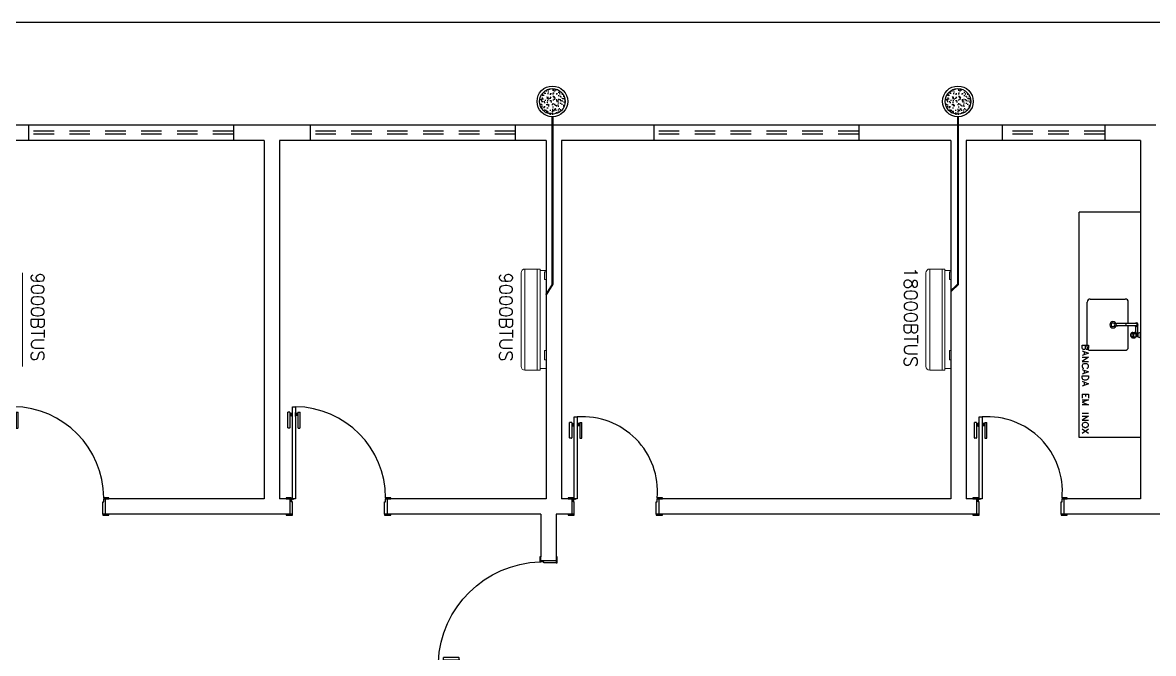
# Model space of a CAD drawing. Header units: millimetres. Extents: x 2566.2 to 2616.8, y 1006.6 to 1024.8.
# Drawn here: x 2598 to 2609.03, y 1018.61 to 1024.77 of the extents above; entities that cross this region are included whole.
import ezdxf
from ezdxf.enums import TextEntityAlignment as Align

# ---------------------------------------------------------------- set-up
doc = ezdxf.new("R2010")
doc.units = ezdxf.units.MM
doc.linetypes.add('CONTORNO_QUADRO_T', pattern=[0.35, 0.2, -0.15])
for name, color, linetype in [('ESQUADRIAS', 7, 'Continuous'), ('Esquadrias portas', 7, 'Continuous'), ('Manilha', 10, 'Continuous'), ('planta base', 8, 'Continuous'), ('ponto de dreno', 130, 'Continuous'), ('Texto Ambiente', 2, 'Continuous')]:
    doc.layers.add(name, color=color, linetype=linetype)
doc.layers.add('P-SIMBOL', color=170, linetype='Continuous', lineweight=5)
doc.styles.add('romans2', font='romans.shx')

# ---------------------------------------------------------------- blocks, each defined once
blk = doc.blocks.new('P90_02')
at = {"layer": 'ESQUADRIAS', "color": 3, "linetype": 'Continuous'}
for p, q in [((-0.02, 0.77), (-0.02, 0.921)), ((0, 0.921), (0, 0.77)), ((0.023, 0.88), (0.023, 0.92)), ((0.057, 0.88), (0.057, 0.92)), ((0.08, 0.921), (0.08, 0.77)), ((0.1, 0.77), (0.1, 0.921)), ((-0.003, 0.767), (-0.017, 0.767)), ((0.083, 0.767), (0.097, 0.767))]:
    blk.add_line(p, q, dxfattribs=at)
at = {"layer": 'ESQUADRIAS', "color": 3}
for p, q in [((0, 0.921), (-0.02, 0.921)), ((0, 0.91), (0.023, 0.91)), ((0, 0.9), (0.023, 0.9)), ((0, 0.89), (0.023, 0.89)), ((0.023, 0.92), (0.025, 0.92)), ((0.057, 0.92), (0.055, 0.92)), ((0.08, 0.91), (0.057, 0.91)), ((0.08, 0.9), (0.057, 0.9)), ((0.08, 0.89), (0.057, 0.89)), ((0.08, 0.921), (0.1, 0.921)), ((0.023, 0.88), (0.025, 0.88)), ((0.057, 0.88), (0.055, 0.88))]:
    blk.add_line(p, q, dxfattribs=at)
at = {"layer": 'ESQUADRIAS', "color": 2}
for p, q in [((0.025, 0.075), (0.025, 0.975)), ((0.025, 0.975), (0.055, 0.975)), ((0.055, 0.975), (0.055, 0.075)), ((0.055, 0.075), (0.025, 0.075))]:
    blk.add_line(p, q, dxfattribs=at)
at = {"layer": 'ESQUADRIAS'}
for p, q in [((0.016, 0.059), (0.016, 0.062)), ((0.032, 0.074), (0.029, 0.074))]:
    blk.add_line(p, q, dxfattribs=at)
at = {"layer": 'ESQUADRIAS', "color": 3}
for points in [[(0.015, 0.085), (-0.035, 0.085), (-0.035, 0.075), (0.015, 0.075)], [(0.985, 0.085), (0.935, 0.085), (0.935, 0.075), (0.985, 0.075)], [(0.025, -0.075), (0, -0.075), (-0.035, -0.075), (-0.035, -0.085), (0.025, -0.085)], [(0.985, -0.075), (0.925, -0.075), (0.925, -0.085), (0.985, -0.085)]]:
    blk.add_lwpolyline(points, close=True, dxfattribs=at)
at = {"layer": 'ESQUADRIAS', "color": 2}
for points in [[(0.025, 0.045), (0.015, 0.045), (0.015, 0.075), (0, 0.075), (0, -0.075), (0.025, -0.075)], [(0.925, 0.045), (0.935, 0.045), (0.935, 0.075), (0.95, 0.075), (0.95, -0.075), (0.925, -0.075)]]:
    blk.add_lwpolyline(points, close=True, dxfattribs=at)
at = {"layer": 'ESQUADRIAS', "color": 1}
for points in [[(0.016, 0.071, -0.236068), (0.015, 0.073), (0.015, 0.07), (0.015, 0.05), (0.016, 0.05)], [(0.02, 0.074, 0.236068), (0.017, 0.075), (0.02, 0.075), (0.04, 0.075), (0.04, 0.074)]]:
    blk.add_lwpolyline(points, format="xyb", close=True, dxfattribs=at)
at = {"layer": 'ESQUADRIAS'}
for points in [[(0.017, 0.063), (0.016, 0.062), (0.016, 0.062)], [(0.017, 0.058), (0.016, 0.059), (0.016, 0.059)], [(0.017, 0.06), (0.017, 0.06), (0.017, 0.058), (0.017, 0.058), (0.017, 0.063), (0.017, 0.063), (0.017, 0.06), (0.017, 0.06)], [(0.028, 0.073), (0.029, 0.074), (0.029, 0.074)], [(0.03, 0.073), (0.03, 0.073), (0.033, 0.073), (0.033, 0.073), (0.028, 0.073), (0.028, 0.073), (0.03, 0.073), (0.03, 0.073)], [(0.033, 0.073), (0.032, 0.074), (0.032, 0.074)]]:
    blk.add_lwpolyline(points, dxfattribs=at)
at = {"layer": 'ESQUADRIAS', "color": 1}
blk.add_circle((0.017, 0.073), 0.0025, dxfattribs=at)
at = {"layer": 'ESQUADRIAS'}
blk.add_arc((0.043, 0.083), 0.892, 0.1295, 89.2231, dxfattribs=at)
at = {"layer": 'ESQUADRIAS', "color": 3, "linetype": 'Continuous'}
for centre, start, end in [((-0.017, 0.77), 180, 260.5377), ((-0.003, 0.77), 260.5377, 360), ((0.083, 0.77), 180, 279.4623), ((0.097, 0.77), 279.4623, 0)]:
    blk.add_arc(centre, 0.003, start, end, dxfattribs=at)
blk = doc.blocks.new('P80_02')
at = {"layer": 'ESQUADRIAS', "color": 3, "linetype": 'Continuous'}
for p, q in [((-0.02, 0.67), (-0.02, 0.821)), ((0, 0.821), (0, 0.67)), ((0.023, 0.78), (0.023, 0.82)), ((0.057, 0.78), (0.057, 0.82)), ((0.08, 0.821), (0.08, 0.67)), ((0.1, 0.67), (0.1, 0.821)), ((-0.003, 0.667), (-0.017, 0.667)), ((0.083, 0.667), (0.097, 0.667))]:
    blk.add_line(p, q, dxfattribs=at)
at = {"layer": 'ESQUADRIAS', "color": 3}
for p, q in [((0, 0.821), (-0.02, 0.821)), ((0, 0.81), (0.023, 0.81)), ((0, 0.8), (0.023, 0.8)), ((0, 0.79), (0.023, 0.79)), ((0.023, 0.82), (0.025, 0.82)), ((0.023, 0.78), (0.025, 0.78)), ((0.057, 0.82), (0.055, 0.82)), ((0.057, 0.78), (0.055, 0.78)), ((0.08, 0.81), (0.057, 0.81)), ((0.08, 0.8), (0.057, 0.8)), ((0.08, 0.79), (0.057, 0.79)), ((0.08, 0.821), (0.1, 0.821))]:
    blk.add_line(p, q, dxfattribs=at)
at = {"layer": 'ESQUADRIAS', "color": 2}
for p, q in [((0.025, 0.075), (0.025, 0.875)), ((0.025, 0.875), (0.055, 0.875)), ((0.055, 0.875), (0.055, 0.075)), ((0.055, 0.075), (0.025, 0.075))]:
    blk.add_line(p, q, dxfattribs=at)
at = {"layer": 'ESQUADRIAS'}
for p, q in [((0.016, 0.059), (0.016, 0.062)), ((0.032, 0.074), (0.029, 0.074))]:
    blk.add_line(p, q, dxfattribs=at)
at = {"layer": 'ESQUADRIAS', "color": 3}
for points in [[(0.015, 0.085), (-0.035, 0.085), (-0.035, 0.075), (0.015, 0.075)], [(0.885, 0.085), (0.835, 0.085), (0.835, 0.075), (0.885, 0.075)], [(0.025, -0.075), (0, -0.075), (-0.035, -0.075), (-0.035, -0.085), (0.025, -0.085)], [(0.885, -0.075), (0.825, -0.075), (0.825, -0.085), (0.885, -0.085)]]:
    blk.add_lwpolyline(points, close=True, dxfattribs=at)
at = {"layer": 'ESQUADRIAS', "color": 2}
for points in [[(0.025, 0.045), (0.015, 0.045), (0.015, 0.075), (0, 0.075), (0, -0.075), (0.025, -0.075)], [(0.825, 0.045), (0.835, 0.045), (0.835, 0.075), (0.85, 0.075), (0.85, -0.075), (0.825, -0.075)]]:
    blk.add_lwpolyline(points, close=True, dxfattribs=at)
at = {"layer": 'ESQUADRIAS', "color": 1}
for points in [[(0.016, 0.071, -0.236068), (0.015, 0.073), (0.015, 0.07), (0.015, 0.05), (0.016, 0.05)], [(0.02, 0.074, 0.236068), (0.017, 0.075), (0.02, 0.075), (0.04, 0.075), (0.04, 0.074)]]:
    blk.add_lwpolyline(points, format="xyb", close=True, dxfattribs=at)
at = {"layer": 'ESQUADRIAS'}
for points in [[(0.017, 0.063), (0.016, 0.062), (0.016, 0.062)], [(0.017, 0.058), (0.016, 0.059), (0.016, 0.059)], [(0.017, 0.06), (0.017, 0.06), (0.017, 0.058), (0.017, 0.058), (0.017, 0.063), (0.017, 0.063), (0.017, 0.06), (0.017, 0.06)], [(0.028, 0.073), (0.029, 0.074), (0.029, 0.074)], [(0.03, 0.073), (0.03, 0.073), (0.033, 0.073), (0.033, 0.073), (0.028, 0.073), (0.028, 0.073), (0.03, 0.073), (0.03, 0.073)], [(0.033, 0.073), (0.032, 0.074), (0.032, 0.074)]]:
    blk.add_lwpolyline(points, dxfattribs=at)
at = {"layer": 'ESQUADRIAS', "color": 1}
blk.add_circle((0.017, 0.073), 0.0025, dxfattribs=at)
at = {"layer": 'ESQUADRIAS'}
blk.add_arc((0.108, 0.148), 0.729, 355.0636, 94.2065, dxfattribs=at)
at = {"layer": 'ESQUADRIAS', "color": 3, "linetype": 'Continuous'}
for centre, start, end in [((-0.017, 0.67), 180, 260.5377), ((-0.003, 0.67), 260.5377, 360), ((0.083, 0.67), 180, 279.4623), ((0.097, 0.67), 279.4623, 0)]:
    blk.add_arc(centre, 0.003, start, end, dxfattribs=at)
blk = doc.blocks.new('new block2')
at = {"layer": 'ESQUADRIAS', "color": 3, "linetype": 'Continuous'}
for p, q in [((-0.135, 0.96), (-0.135, 1.111)), ((-0.115, 1.111), (-0.115, 0.96)), ((-0.092, 1.07), (-0.092, 1.11)), ((-0.058, 1.07), (-0.058, 1.11)), ((-0.035, 1.111), (-0.035, 0.96)), ((-0.015, 0.96), (-0.015, 1.111)), ((-0.118, 0.957), (-0.132, 0.957)), ((-0.032, 0.957), (-0.018, 0.957))]:
    blk.add_line(p, q, dxfattribs=at)
at = {"layer": 'ESQUADRIAS', "color": 3}
for p, q in [((-0.115, 1.111), (-0.135, 1.111)), ((-0.092, 1.11), (-0.09, 1.11)), ((-0.058, 1.11), (-0.06, 1.11)), ((-0.035, 1.111), (-0.015, 1.111)), ((-0.115, 1.1), (-0.092, 1.1)), ((-0.115, 1.09), (-0.092, 1.09)), ((-0.115, 1.08), (-0.092, 1.08)), ((-0.092, 1.07), (-0.09, 1.07)), ((-0.058, 1.07), (-0.06, 1.07)), ((-0.035, 1.1), (-0.058, 1.1)), ((-0.035, 1.09), (-0.058, 1.09)), ((-0.035, 1.08), (-0.058, 1.08))]:
    blk.add_line(p, q, dxfattribs=at)
at = {"layer": 'ESQUADRIAS', "color": 2}
for p, q in [((-0.09, 1.16), (-0.09, 0.16)), ((-0.09, 1.16), (-0.06, 1.16)), ((-0.06, 0.16), (-0.06, 1.16)), ((-0.09, 0.16), (-0.06, 0.16))]:
    blk.add_line(p, q, dxfattribs=at)
at = {"layer": 'ESQUADRIAS'}
for p, q in [((-0.066, 0.159), (-0.063, 0.159)), ((-0.052, 0.144), (-0.052, 0.147))]:
    blk.add_line(p, q, dxfattribs=at)
at = {"layer": 'ESQUADRIAS', "color": 3}
for points in [[(-1.12, 0.17), (-1.07, 0.17), (-1.07, 0.16), (-1.12, 0.16)], [(-0.05, 0.17), (0, 0.17), (0, 0.16), (-0.05, 0.16)], [(-1.12, 0.01), (-1.06, 0.01), (-1.06, 0), (-1.12, 0)], [(-0.06, 0.01), (-0.035, 0.01), (0, 0.01), (0, 0), (-0.06, 0)]]:
    blk.add_lwpolyline(points, close=True, dxfattribs=at)
at = {"layer": 'ESQUADRIAS', "color": 2}
for points in [[(-1.06, 0.13), (-1.07, 0.13), (-1.07, 0.16), (-1.085, 0.16), (-1.085, 0.01), (-1.06, 0.01)], [(-0.06, 0.13), (-0.05, 0.13), (-0.05, 0.16), (-0.035, 0.16), (-0.035, 0.01), (-0.06, 0.01)]]:
    blk.add_lwpolyline(points, close=True, dxfattribs=at)
at = {"layer": 'ESQUADRIAS', "color": 1}
for points in [[(-0.054, 0.159, -0.236068), (-0.052, 0.16), (-0.055, 0.16), (-0.075, 0.16), (-0.075, 0.159)], [(-0.051, 0.156, 0.236068), (-0.05, 0.158), (-0.05, 0.155), (-0.05, 0.135), (-0.051, 0.135)]]:
    blk.add_lwpolyline(points, format="xyb", close=True, dxfattribs=at)
at = {"layer": 'ESQUADRIAS'}
for points in [[(-0.067, 0.158), (-0.066, 0.159), (-0.066, 0.159)], [(-0.065, 0.158), (-0.065, 0.158), (-0.067, 0.158), (-0.067, 0.158), (-0.062, 0.158), (-0.062, 0.158), (-0.065, 0.158), (-0.065, 0.158)], [(-0.062, 0.158), (-0.063, 0.159), (-0.063, 0.159)], [(-0.052, 0.148), (-0.052, 0.147), (-0.051, 0.147)], [(-0.052, 0.145), (-0.052, 0.145), (-0.052, 0.143), (-0.052, 0.143), (-0.052, 0.148), (-0.052, 0.148), (-0.052, 0.145), (-0.052, 0.145)], [(-0.052, 0.143), (-0.052, 0.144), (-0.051, 0.144)]]:
    blk.add_lwpolyline(points, dxfattribs=at)
at = {"layer": 'ESQUADRIAS', "color": 1}
blk.add_circle((-0.052, 0.158), 0.0025, dxfattribs=at)
at = {"layer": 'ESQUADRIAS', "color": 3, "linetype": 'Continuous'}
for centre, start, end in [((-0.132, 0.96), 180, 260.5377), ((-0.118, 0.96), 260.5377, 360), ((-0.032, 0.96), 180, 279.4623), ((-0.018, 0.96), 279.4623, 0)]:
    blk.add_arc(centre, 0.003, start, end, dxfattribs=at)
at = {"layer": 'Esquadrias portas'}
blk.add_arc((-0.047, 0.137), 1.024, 92.4121, 178.1744, dxfattribs=at)

msp = doc.modelspace()

# ---------------------------------------------------------------- hatches: boundary and pattern name
at = {"layer": 'Manilha'}
h = msp.add_hatch(dxfattribs=at)
h.set_pattern_fill('AR-CONC', color=256, scale=0.00041)
h.set_pattern_definition([(50, (26.09771, 15.78057), (0.0746957143, -0.0065350251), [0.0078105, -0.0859155]), (355, (26.09771, 15.78057), (-0.0144498028, 0.0783333065), [0.0062484, -0.0687326395]), (100.4514447, (26.10394, 15.780026), (0.0602459113, 0.0717982783), [0.0066379036, -0.0730170003]), (46.1842, (26.09771, 15.8014), (0.1111424068, -0.0172373545), [0.01171575, -0.12887325]), (96.6355576, (26.10697, 15.79996), (0.097335695, 0.101444711), [0.0099568595, -0.1095255993]), (351.184151, (26.09771, 15.8014), (0.097335695, 0.101444711), [0.0093725865, -0.10309849]), (21, (26.108127, 15.79619), (0.0621619004, -0.0419287313), [0.0078105, -0.0859155]), (326, (26.10813, 15.79619), (0.0253388316, 0.0755170661), [0.0062484, -0.0687324]), (71.451445, (26.11331, 15.7927), (0.0875007319, 0.0335883352), [0.0066379036, -0.0730168744]), (37.5, (26.097713, 15.78057), (0.00126632733, 0.03466756594), [0, -0.06789928, 0, -0.0697738, 0, -0.06899275]), (7.5, (26.097713, 15.78057), (0.02739606163, 0.0410740357), [0, -0.03978148, 0, -0.06633718, 0, -0.02629535]), (327.5, (26.07449, 15.78057), (0.05559214402, -0.00234878504), [0, -0.026035, 0, -0.0812292, 0, -0.1077849]), (317.5, (26.064076, 15.78057), (0.0607329644, 0.0104248613), [0, -0.0338455, 0, -0.05394452, 0, -0.0765429])])
h.paths.add_polyline_path([(2603.297, 1024.002, 1), (2603.047, 1024.002, 1)])
h = msp.add_hatch(dxfattribs=at)
h.set_pattern_fill('AR-CONC', color=256, scale=0.00041)
h.set_pattern_definition([(50, (30.05398, 15.78057), (0.0746957143, -0.0065350251), [0.0078105, -0.0859155]), (355, (30.05398, 15.78057), (-0.0144498028, 0.0783333065), [0.0062484, -0.0687326395]), (100.4514447, (30.06021, 15.780026), (0.0602459113, 0.0717982783), [0.0066379036, -0.0730170003]), (46.1842, (30.05398, 15.8014), (0.1111424068, -0.0172373545), [0.01171575, -0.12887325]), (96.6355576, (30.06324, 15.79996), (0.097335695, 0.101444711), [0.0099568595, -0.1095255993]), (351.184151, (30.05398, 15.8014), (0.097335695, 0.101444711), [0.0093725865, -0.10309849]), (21, (30.064396, 15.79619), (0.0621619004, -0.0419287313), [0.0078105, -0.0859155]), (326, (30.064396, 15.79619), (0.0253388316, 0.0755170661), [0.0062484, -0.0687324]), (71.451445, (30.069576, 15.7927), (0.0875007319, 0.0335883352), [0.0066379036, -0.0730168744]), (37.5, (30.053982, 15.78057), (0.00126632733, 0.03466756594), [0, -0.06789928, 0, -0.0697738, 0, -0.06899275]), (7.5, (30.053982, 15.78057), (0.02739606163, 0.0410740357), [0, -0.03978148, 0, -0.06633718, 0, -0.02629535]), (327.5, (30.03076, 15.78057), (0.05559214402, -0.00234878504), [0, -0.026035, 0, -0.0812292, 0, -0.1077849]), (317.5, (30.020345, 15.78057), (0.0607329644, 0.0104248613), [0, -0.0338455, 0, -0.05394452, 0, -0.0765429])])
h.paths.add_polyline_path([(2607.253, 1024.002, 1), (2607.003, 1024.002, 1)])

# ---------------------------------------------------------------- linework, layer by layer
for centre, radius in [((2603.172, 1024.002), 0.15), ((2607.128, 1024.002), 0.15), ((2603.172, 1024.002), 0.125), ((2607.128, 1024.002), 0.125)]:
    msp.add_circle(centre, radius, dxfattribs=at)
at = {"layer": 'P-SIMBOL'}
for p, q in [((2598.004, 1022.328), (2598.004, 1021.415)), ((2602.866, 1022.328), (2602.866, 1021.415)), ((2602.903, 1022.365), (2602.903, 1021.378)), ((2603.052, 1022.365), (2602.904, 1022.365)), ((2603.024, 1022.365), (2603.024, 1021.378)), ((2603.052, 1021.378), (2603.052, 1022.365)), ((2603.052, 1022.35), (2603.11, 1022.35)), ((2603.11, 1022.337), (2603.096, 1022.337)), ((2603.096, 1022.337), (2603.096, 1022.263)), ((2603.11, 1022.337), (2603.096, 1022.337)), ((2603.096, 1022.337), (2603.096, 1022.263)), ((2603.11, 1022.35), (2603.11, 1021.393)), ((2606.816, 1022.328), (2606.816, 1021.415)), ((2606.853, 1022.365), (2606.853, 1021.378)), ((2607.002, 1022.365), (2606.854, 1022.365)), ((2606.974, 1022.365), (2606.974, 1021.378)), ((2607.002, 1021.378), (2607.002, 1022.365)), ((2607.002, 1022.35), (2607.06, 1022.35)), ((2607.06, 1022.337), (2607.046, 1022.337)), ((2607.046, 1022.337), (2607.046, 1022.263)), ((2607.06, 1022.337), (2607.046, 1022.337)), ((2607.046, 1022.337), (2607.046, 1022.263)), ((2607.06, 1022.35), (2607.06, 1021.393)), ((2603.096, 1022.263), (2603.11, 1022.263)), ((2603.096, 1022.263), (2603.11, 1022.263)), ((2607.046, 1022.263), (2607.06, 1022.263)), ((2607.046, 1022.263), (2607.06, 1022.263)), ((2603.096, 1021.479), (2603.096, 1021.569)), ((2603.096, 1021.569), (2603.11, 1021.569)), ((2607.046, 1021.479), (2607.046, 1021.569)), ((2607.046, 1021.569), (2607.06, 1021.569)), ((2603.052, 1021.393), (2603.11, 1021.393)), ((2603.11, 1021.479), (2603.096, 1021.479)), ((2607.002, 1021.393), (2607.06, 1021.393)), ((2607.06, 1021.479), (2607.046, 1021.479)), ((2602.904, 1021.378), (2603.052, 1021.378)), ((2606.854, 1021.378), (2607.002, 1021.378))]:
    msp.add_line(p, q, dxfattribs=at)
for centre, start, end in [((2602.904, 1022.328), 90, 180), ((2606.854, 1022.328), 90, 180), ((2602.904, 1021.415), 180, 270), ((2606.854, 1021.415), 180, 270)]:
    msp.add_arc(centre, 0.0375, start, end, dxfattribs=at)
at = {"layer": 'planta base', "linetype": 'Continuous'}
for p, q in [((2613.41, 1024.771), (2566.61, 1024.771)), ((2609.06, 1023.771), (2579.01, 1023.771)), ((2598.06, 1023.771), (2598.06, 1023.621)), ((2600.06, 1023.771), (2600.06, 1023.621)), ((2600.81, 1023.771), (2600.81, 1023.621)), ((2602.81, 1023.771), (2602.81, 1023.621)), ((2604.16, 1023.771), (2604.16, 1023.621)), ((2606.16, 1023.771), (2606.16, 1023.621)), ((2607.56, 1023.771), (2607.56, 1023.621)), ((2608.56, 1023.771), (2608.56, 1023.621)), ((2600.36, 1023.621), (2597.76, 1023.621)), ((2600.36, 1023.621), (2600.36, 1020.121)), ((2603.11, 1023.621), (2600.51, 1023.621)), ((2600.51, 1023.621), (2600.51, 1020.121)), ((2603.11, 1023.621), (2603.11, 1020.121)), ((2607.06, 1023.621), (2603.26, 1023.621)), ((2603.26, 1023.621), (2603.26, 1020.121)), ((2607.06, 1023.621), (2607.06, 1020.121)), ((2608.91, 1023.621), (2607.21, 1023.621)), ((2607.21, 1023.621), (2607.21, 1020.121)), ((2608.91, 1023.621), (2608.91, 1020.121)), ((2600.36, 1020.121), (2598.845, 1020.121)), ((2600.575, 1020.121), (2600.51, 1020.121)), ((2603.11, 1020.121), (2601.595, 1020.121)), ((2603.325, 1020.121), (2603.26, 1020.121)), ((2607.06, 1020.121), (2604.245, 1020.121)), ((2607.275, 1020.121), (2607.21, 1020.121)), ((2608.91, 1020.121), (2608.195, 1020.121)), ((2600.575, 1019.971), (2598.845, 1019.971)), ((2603.06, 1019.971), (2601.595, 1019.971)), ((2603.06, 1019.971), (2603.06, 1019.556)), ((2603.21, 1019.971), (2603.21, 1019.556)), ((2603.325, 1019.971), (2603.21, 1019.971)), ((2607.275, 1019.971), (2604.245, 1019.971)), ((2609.125, 1019.971), (2608.195, 1019.971))]:
    msp.add_line(p, q, dxfattribs=at)
at = {"layer": 'planta base', "linetype": 'CONTORNO_QUADRO_T'}
for p, q in [((2600.06, 1023.711), (2598.06, 1023.711)), ((2602.81, 1023.711), (2600.81, 1023.711)), ((2606.16, 1023.711), (2604.16, 1023.711)), ((2608.56, 1023.711), (2607.56, 1023.711)), ((2600.06, 1023.681), (2598.06, 1023.681)), ((2602.81, 1023.681), (2600.81, 1023.681)), ((2606.16, 1023.681), (2604.16, 1023.681)), ((2608.56, 1023.681), (2607.56, 1023.681))]:
    msp.add_line(p, q, dxfattribs=at)
at = {"layer": 'planta base'}
for p, q in [((2608.91, 1022.921), (2608.311, 1022.921)), ((2608.311, 1020.721), (2608.311, 1022.921)), ((2608.419, 1022.071), (2608.76, 1022.071)), ((2608.389, 1021.602), (2608.389, 1022.042)), ((2608.789, 1021.832), (2608.789, 1022.042)), ((2608.684, 1021.832), (2608.679, 1021.832)), ((2608.855, 1021.832), (2608.684, 1021.832)), ((2608.873, 1021.832), (2608.855, 1021.832)), ((2608.684, 1021.812), (2608.679, 1021.812)), ((2608.855, 1021.812), (2608.684, 1021.812)), ((2608.789, 1021.602), (2608.789, 1021.812)), ((2608.83, 1021.745), (2608.852, 1021.745)), ((2608.844, 1021.736), (2608.865, 1021.736)), ((2608.873, 1021.812), (2608.855, 1021.812)), ((2608.859, 1021.808), (2608.859, 1021.743)), ((2608.879, 1021.738), (2608.864, 1021.738)), ((2608.879, 1021.808), (2608.879, 1021.738)), ((2608.888, 1021.738), (2608.879, 1021.738)), ((2608.888, 1021.738), (2608.91, 1021.748)), ((2608.888, 1021.702), (2608.888, 1021.738)), ((2608.34, 1021.594), (2608.34, 1021.621)), ((2608.34, 1021.621), (2608.401, 1021.621)), ((2608.372, 1021.594), (2608.372, 1021.621)), ((2608.401, 1021.621), (2608.401, 1021.594)), ((2608.83, 1021.695), (2608.852, 1021.695)), ((2608.844, 1021.704), (2608.865, 1021.704)), ((2608.888, 1021.702), (2608.864, 1021.702)), ((2608.888, 1021.702), (2608.91, 1021.692)), ((2608.342, 1021.585), (2608.34, 1021.594)), ((2608.34, 1021.566), (2608.401, 1021.543)), ((2608.401, 1021.543), (2608.34, 1021.52)), ((2608.34, 1021.505), (2608.401, 1021.505)), ((2608.401, 1021.505), (2608.34, 1021.462)), ((2608.346, 1021.581), (2608.342, 1021.585)), ((2608.351, 1021.579), (2608.346, 1021.581)), ((2608.361, 1021.579), (2608.351, 1021.579)), ((2608.365, 1021.581), (2608.361, 1021.579)), ((2608.361, 1021.558), (2608.361, 1021.528)), ((2608.37, 1021.585), (2608.365, 1021.581)), ((2608.372, 1021.594), (2608.37, 1021.585)), ((2608.376, 1021.585), (2608.372, 1021.594)), ((2608.378, 1021.581), (2608.376, 1021.585)), ((2608.384, 1021.579), (2608.378, 1021.581)), ((2608.391, 1021.579), (2608.384, 1021.579)), ((2608.395, 1021.581), (2608.391, 1021.579)), ((2608.399, 1021.585), (2608.395, 1021.581)), ((2608.401, 1021.594), (2608.399, 1021.585)), ((2608.419, 1021.572), (2608.76, 1021.572)), ((2608.34, 1021.462), (2608.401, 1021.462)), ((2608.342, 1021.431), (2608.34, 1021.424)), ((2608.34, 1021.424), (2608.34, 1021.412)), ((2608.34, 1021.412), (2608.342, 1021.405)), ((2608.34, 1021.384), (2608.401, 1021.361)), ((2608.348, 1021.435), (2608.342, 1021.431)), ((2608.342, 1021.405), (2608.348, 1021.399)), ((2608.355, 1021.439), (2608.348, 1021.435)), ((2608.348, 1021.399), (2608.355, 1021.397)), ((2608.363, 1021.441), (2608.355, 1021.439)), ((2608.378, 1021.441), (2608.363, 1021.441)), ((2608.386, 1021.439), (2608.378, 1021.441)), ((2608.393, 1021.435), (2608.386, 1021.439)), ((2608.386, 1021.397), (2608.393, 1021.399)), ((2608.399, 1021.431), (2608.393, 1021.435)), ((2608.393, 1021.399), (2608.399, 1021.405)), ((2608.401, 1021.424), (2608.399, 1021.431)), ((2608.399, 1021.405), (2608.401, 1021.412)), ((2608.401, 1021.412), (2608.401, 1021.424)), ((2608.401, 1021.361), (2608.34, 1021.338)), ((2608.34, 1021.323), (2608.401, 1021.323)), ((2608.34, 1021.302), (2608.34, 1021.323)), ((2608.342, 1021.293), (2608.34, 1021.302)), ((2608.348, 1021.287), (2608.342, 1021.293)), ((2608.355, 1021.285), (2608.348, 1021.287)), ((2608.363, 1021.28), (2608.355, 1021.285)), ((2608.361, 1021.376), (2608.361, 1021.346)), ((2608.378, 1021.28), (2608.363, 1021.28)), ((2608.386, 1021.285), (2608.378, 1021.28)), ((2608.393, 1021.287), (2608.386, 1021.285)), ((2608.399, 1021.293), (2608.393, 1021.287)), ((2608.401, 1021.302), (2608.399, 1021.293)), ((2608.401, 1021.323), (2608.401, 1021.302)), ((2608.34, 1021.27), (2608.401, 1021.244)), ((2608.401, 1021.244), (2608.34, 1021.221)), ((2608.361, 1021.259), (2608.361, 1021.23)), ((2608.34, 1021.145), (2608.401, 1021.145)), ((2608.34, 1021.145), (2608.34, 1021.105)), ((2608.34, 1021.088), (2608.401, 1021.088)), ((2608.401, 1021.088), (2608.34, 1021.065)), ((2608.34, 1021.065), (2608.401, 1021.039)), ((2608.372, 1021.145), (2608.372, 1021.12)), ((2608.401, 1021.145), (2608.401, 1021.105)), ((2608.401, 1021.039), (2608.34, 1021.039)), ((2608.401, 1020.955), (2608.34, 1020.955)), ((2608.34, 1020.929), (2608.401, 1020.929)), ((2608.401, 1020.929), (2608.34, 1020.889)), ((2608.34, 1020.889), (2608.401, 1020.889)), ((2608.342, 1020.855), (2608.34, 1020.849)), ((2608.34, 1020.849), (2608.34, 1020.838)), ((2608.34, 1020.838), (2608.342, 1020.832)), ((2608.348, 1020.861), (2608.342, 1020.855)), ((2608.355, 1020.864), (2608.348, 1020.861)), ((2608.363, 1020.868), (2608.355, 1020.864)), ((2608.378, 1020.868), (2608.363, 1020.868)), ((2608.386, 1020.864), (2608.378, 1020.868)), ((2608.393, 1020.861), (2608.386, 1020.864)), ((2608.399, 1020.855), (2608.393, 1020.861)), ((2608.401, 1020.849), (2608.399, 1020.855)), ((2608.399, 1020.832), (2608.401, 1020.838)), ((2608.401, 1020.838), (2608.401, 1020.849)), ((2608.401, 1020.802), (2608.34, 1020.76)), ((2608.401, 1020.76), (2608.34, 1020.802)), ((2608.342, 1020.832), (2608.348, 1020.825)), ((2608.348, 1020.825), (2608.355, 1020.823)), ((2608.355, 1020.823), (2608.363, 1020.819)), ((2608.363, 1020.819), (2608.378, 1020.819)), ((2608.378, 1020.819), (2608.386, 1020.823)), ((2608.386, 1020.823), (2608.393, 1020.825)), ((2608.393, 1020.825), (2608.399, 1020.832)), ((2608.91, 1020.721), (2608.311, 1020.721))]:
    msp.add_line(p, q, dxfattribs=at)
at = {"layer": 'planta base', "linetype": 'Continuous'}
for points in [[(2608.83, 1021.745, 0), (2608.827, 1021.745, 0), (2608.823, 1021.743, 0), (2608.821, 1021.741, 0), (2608.818, 1021.738, 0), (2608.816, 1021.735, 0), (2608.814, 1021.731, 0), (2608.813, 1021.727, 0), (2608.813, 1021.722, 0), (2608.813, 1021.718, 0), (2608.813, 1021.713, 0), (2608.814, 1021.709, 0), (2608.816, 1021.705, 0), (2608.818, 1021.702, 0), (2608.821, 1021.699, 0), (2608.823, 1021.697, 0), (2608.827, 1021.696, 0), (2608.83, 1021.695, 0)], [(2608.827, 1021.701, 0), (2608.829, 1021.701, 0), (2608.831, 1021.702, 0), (2608.833, 1021.704, 0), (2608.834, 1021.707, 0), (2608.836, 1021.71, 0), (2608.837, 1021.713, 0), (2608.837, 1021.717, 0), (2608.837, 1021.721, 0), (2608.837, 1021.725, 0), (2608.836, 1021.729, 0), (2608.835, 1021.732, 0), (2608.833, 1021.735, 0), (2608.832, 1021.737, 0), (2608.83, 1021.739, 0), (2608.828, 1021.739, 0), (2608.825, 1021.739, 0), (2608.823, 1021.739, 0), (2608.821, 1021.737, 0), (2608.82, 1021.735, 0), (2608.818, 1021.732, 0), (2608.817, 1021.729, 0), (2608.816, 1021.725, 0), (2608.816, 1021.721, 0), (2608.816, 1021.717, 0), (2608.817, 1021.713, 0), (2608.817, 1021.71, 0), (2608.819, 1021.707, 0), (2608.82, 1021.704, 0), (2608.822, 1021.702, 0), (2608.824, 1021.701, 0), (2608.827, 1021.701, 0)], [(2608.843, 1021.737, 0), (2608.841, 1021.74, 0), (2608.839, 1021.742, 0), (2608.836, 1021.744, 0), (2608.833, 1021.745, 0), (2608.83, 1021.745, 0)], [(2608.859, 1021.743, 0), (2608.858, 1021.744, 0), (2608.856, 1021.744, 0), (2608.855, 1021.745, 0), (2608.853, 1021.745, 0), (2608.852, 1021.745, 0)], [(2608.864, 1021.738, 0), (2608.863, 1021.739, 0), (2608.862, 1021.74, 0), (2608.861, 1021.741, 0), (2608.86, 1021.742, 0), (2608.859, 1021.743, 0)], [(2608.865, 1021.736, 0), (2608.865, 1021.737, 0), (2608.865, 1021.737, 0), (2608.865, 1021.737, 0), (2608.864, 1021.737, 0), (2608.864, 1021.738, 0)], [(2608.83, 1021.695, 0), (2608.833, 1021.695, 0), (2608.836, 1021.696, 0), (2608.839, 1021.698, 0), (2608.841, 1021.7, 0), (2608.843, 1021.703, 0)], [(2608.852, 1021.695, 0), (2608.855, 1021.695, 0), (2608.857, 1021.696, 0), (2608.86, 1021.698, 0), (2608.862, 1021.7, 0), (2608.864, 1021.702, 0)], [(2608.864, 1021.702, 0), (2608.864, 1021.703, 0), (2608.865, 1021.703, 0), (2608.865, 1021.703, 0), (2608.865, 1021.703, 0), (2608.865, 1021.704, 0)]]:
    msp.add_polyline3d(points, dxfattribs=at)
at = {"layer": 'planta base'}
for centre, radius, start, end in [((2608.418, 1022.043), 0.0289, 88.5161, 181.4839), ((2608.762, 1022.044), 0.0273, 354.9724, 95.0276), ((2608.64, 1021.821), 0.0307, 90, 180), ((2608.64, 1021.821), 0.018, 90, 180), ((2608.64, 1021.821), 0.0307, 360, 90), ((2608.64, 1021.821), 0.018, 360, 90), ((2608.679, 1021.822), 0.0112, 63.7208, 296.2792), ((2608.679, 1021.822), 0.01, 90, 270), ((2608.746, 1021.822), 0.0233, 334.5555, 25.4445), ((2608.869, 1021.822), 0.0173, 125.4187, 144.5813), ((2608.869, 1021.822), 0.0173, 54.5813, 125.4187), ((2608.869, 1021.822), 0.0126, 232.2518, 127.7482), ((2608.852, 1021.822), 0.0233, 334.5555, 25.4445), ((2608.869, 1021.822), 0.0173, 305.4187, 54.5813), ((2608.64, 1021.821), 0.0307, 180, 270), ((2608.64, 1021.821), 0.018, 180, 270), ((2608.64, 1021.821), 0.018, 270, 0), ((2608.64, 1021.821), 0.0307, 270, 0), ((2608.873, 1021.72), 0.0335, 153.9749, 206.0251), ((2608.842, 1021.736), 0.002, 333.9749, 32.1559), ((2608.869, 1021.822), 0.0173, 215.4187, 234.5813), ((2608.869, 1021.822), 0.0173, 234.5813, 305.4187), ((2608.918, 1021.72), 0.0549, 164.3139, 195.6861), ((2608.863, 1021.735), 0.002, 344.314, 31.5675), ((2608.959, 1021.72), 0.0816, 167.5382, 192.4618), ((2609.185, 1021.72), 0.279, 174.3752, 185.6248), ((2608.842, 1021.705), 0.002, 327.8441, 26.0251), ((2608.863, 1021.705), 0.002, 328.4325, 15.6861), ((2608.418, 1021.601), 0.0289, 178.5159, 271.4841), ((2608.759, 1021.603), 0.0307, 270, 0)]:
    msp.add_arc(centre, radius, start, end, dxfattribs=at)
at = {"layer": 'ponto de dreno'}
for points in [[(2603.173, 1023.852, 0.02, 0.02, 0), (2603.173, 1022.215, 0.02, 0.02, 0), (2603.11, 1022.113, 0, 0, 0)], [(2607.129, 1023.852, 0.02, 0.02, 0), (2607.129, 1022.215, 0.02, 0.02, 0), (2607.06, 1022.151, 0, 0, 0)]]:
    msp.add_lwpolyline(points, format="xyseb", dxfattribs=at)

# ---------------------------------------------------------------- block references
at = {"layer": 'planta base'}
for name, p in [('P90_02', (2597.86, 1020.046)), ('P90_02', (2600.61, 1020.046)), ('P80_02', (2603.36, 1020.046)), ('P80_02', (2607.31, 1020.046))]:
    msp.add_blockref(name, p, dxfattribs=at)
at = {"layer": 'planta base', "xscale": -1, "rotation": 90}
msp.add_blockref('new block2', (2603.22, 1018.436), dxfattribs=at)

# ---------------------------------------------------------------- texts
at = {"layer": 'Texto Ambiente', "style": 'romans2'}
for s, p in [('9000BTUS', (2598.087, 1021.896)), ('9000BTUS', (2602.655, 1021.896)), ('18000BTUS', (2606.605, 1021.896))]:
    msp.add_text(s, height=0.1275, rotation=270, dxfattribs=at).set_placement(p, align=Align.CENTER)

doc.saveas('drawing.dxf')
